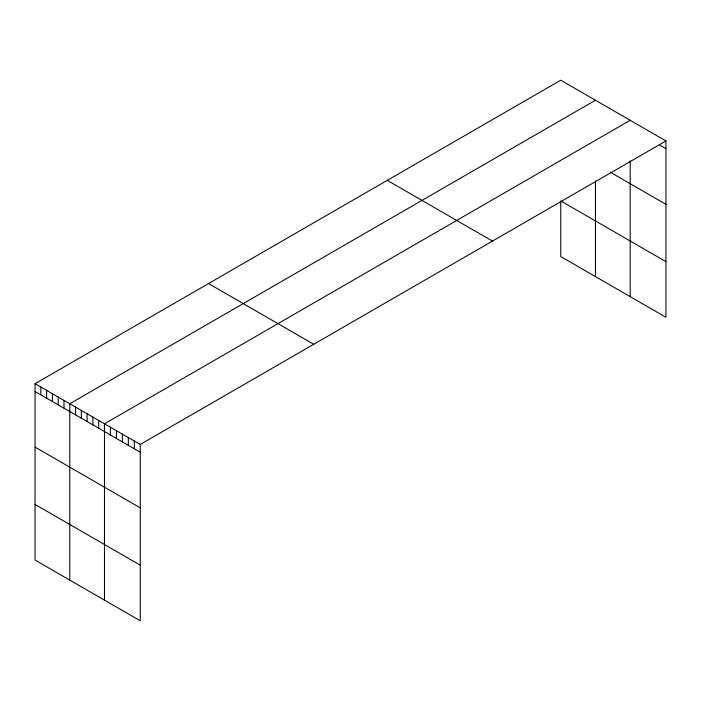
<?xml version="1.0" encoding="UTF-8"?>
<svg xmlns="http://www.w3.org/2000/svg" width="701" height="701" viewBox="0 0 701 701"><rect width="100%" height="100%" fill="white"/><g stroke="black" fill="none" stroke-linecap="round" stroke-linejoin="round"><path stroke-width="1.05" d="M35.05 383.71L140.253 444.443L140.253 620.797L35.05 560.064L35.05 383.71L560.747 80.203L665.95 140.936L665.95 317.29L560.747 256.557L560.747 200.915L665.95 261.657M595.464 100.243L69.767 403.75L69.767 580.104M630.181 120.292L104.484 423.798L104.484 600.152M140.253 444.443L665.95 140.936M659.991 145.265L665.95 148.708M610.343 172.236L665.95 204.341M387.267 180.359L492.47 241.1M208.53 283.555L313.733 344.287M35.05 391.473L140.253 452.215M35.05 447.107L140.253 507.848M35.05 504.431L140.253 565.164M630.181 160.836L630.181 296.637M595.464 181.042L595.464 276.597M134.294 441.008L134.294 448.771M128.327 437.564L128.327 445.328M122.368 434.121L122.368 441.893M116.41 430.677L116.41 438.449M110.443 427.242L110.443 435.006M98.701 420.46L98.701 428.223M92.909 417.113L92.909 424.885M87.126 413.774L87.126 421.538M81.342 410.435L81.342 418.199M75.55 407.097L75.55 414.861M63.984 400.411L63.984 408.175M58.192 397.073L58.192 404.836M52.409 393.734L52.409 401.498M46.625 390.387L46.625 398.159M40.833 387.048L40.833 394.821"/></g></svg>
